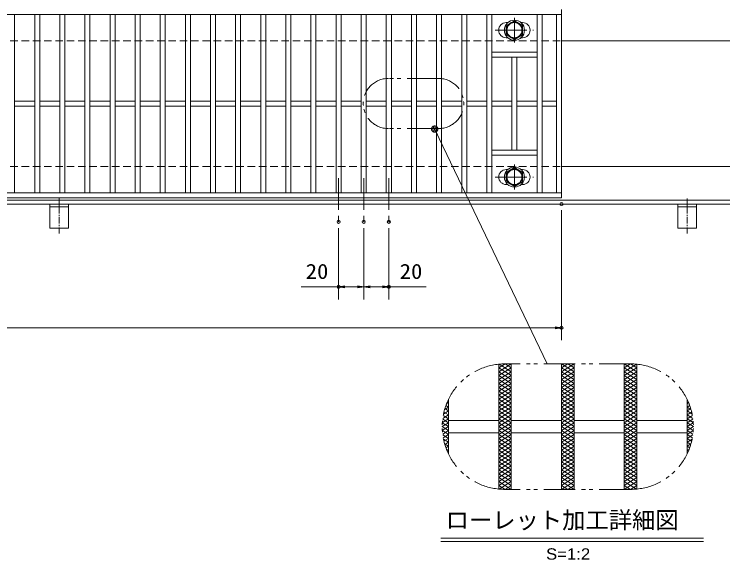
# Model space of a CAD drawing. Units: millimetres, scale not verified. Extents: x -1050 to 1050, y -742 to 742.
# Drawn here: x -231 to 333, y 44 to 479 of the extents above; entities that cross this region are included whole.
import ezdxf
from ezdxf.enums import TextEntityAlignment as Align

# ---------------------------------------------------------------- set-up
doc = ezdxf.new("R2010")
doc.units = ezdxf.units.MM
doc.header["$LTSCALE"] = 5
doc.header["$PDMODE"] = 32
doc.header["$PDSIZE"] = 2.5
for name, pattern in [('CHAIN1', [8, 5, -1, 1, -1]), ('DASHED1', [1.8, 1.2, -0.6]), ('DOUBLE_CHAIN1', [8.8, 5, -1, 0.6, -0.6, 0.6, -1])]:
    doc.linetypes.add(name, pattern=pattern)
for name, color, linetype, lineweight in [('0-1_寸法注釈', 2, 'Continuous', 9), ('0-2_蓋', 5, 'Continuous', 9), ('0-3_0', 2, 'Continuous', 9), ('0-4_DEFPOINTS', 134, 'Continuous', 9), ('0-5_ハッチング', 4, 'Continuous', 9), ('0-6_想像線', 134, 'DOUBLE_CHAIN1', 9), ('0-7_中心線', 6, 'CHAIN1', 9), ('0-8_締付部品', 7, 'Continuous', 9), ('0-9_枠', 7, 'Continuous', 9), ('0-A_溝開口', 4, 'DASHED1', 9), ('0-B_アンカー', 7, 'Continuous', 9)]:
    doc.layers.add(name, color=color, linetype=linetype, lineweight=lineweight)
doc.styles.add('HG丸ｺﾞｼｯｸM-PRO', font='')
doc.styles.add('ＭＳ ゴシック', font='')
doc.styles.get('HG丸ｺﾞｼｯｸM-PRO').set_extended_font_data('HG丸ｺﾞｼｯｸM-PRO')
doc.styles.get('ＭＳ ゴシック').set_extended_font_data('MS Gothic')

# ---------------------------------------------------------------- blocks, each defined once
blk = doc.blocks.new('_OPEN')
at = {"layer": '0-3_0'}
blk.add_line((0, 0), (-5, 0), dxfattribs=at)
blk.add_lwpolyline([(-5, 0.833), (0, 0), (-5, -0.833)], dxfattribs=at)
blk = doc.blocks.new('A$C5D7C781A')
at = {"layer": '0-B_アンカー'}
for p, q in [((0, 118.78), (0, 22.26)), ((0, 118.78), (75, 118.78)), ((75, 118.78), (75, 22.26)), ((75, 33.76), (0, 33.76)), ((0, 22.26), (75, 22.26))]:
    blk.add_line(p, q, dxfattribs=at)
at = {"layer": '0-B_アンカー', "color": 6, "linetype": 'CHAIN1'}
blk.add_line((37.5, 140.11), (37.5, 0), dxfattribs=at)
blk = doc.blocks.new('_Dot')
at = {"layer": '0-3_0'}
for p, q in [((-2.5, 0), (-5, 0)), ((2.445, 0.5), (-2.445, 0.5)), ((1.997, 1.5), (-1.997, 1.5)), ((2.289, -0.995), (-2.289, -0.995)), ((1.499, -1.995), (-1.499, -1.995))]:
    blk.add_line(p, q, dxfattribs=at)
for points in [[(2.5, 0), (2.48, 0.313), (2.421, 0.622), (2.324, 0.92), (2.191, 1.204), (2.023, 1.469), (1.822, 1.711), (1.594, 1.926), (1.34, 2.111), (1.064, 2.262), (0.773, 2.378), (0.468, 2.456), (0.157, 2.495), (-0.157, 2.495), (-0.468, 2.456), (-0.773, 2.378), (-1.064, 2.262), (-1.34, 2.111), (-1.594, 1.926), (-1.822, 1.711), (-2.023, 1.469), (-2.191, 1.204), (-2.324, 0.92), (-2.421, 0.622), (-2.48, 0.313), (-2.5, 0), (0, 0)], [(-2.5, 0), (-2.48, -0.313), (-2.421, -0.622), (-2.324, -0.92), (-2.191, -1.204), (-2.023, -1.469), (-1.822, -1.711), (-1.594, -1.926), (-1.34, -2.111), (-1.064, -2.262), (-0.773, -2.378), (-0.468, -2.456), (-0.157, -2.495), (0.157, -2.495), (0.468, -2.456), (0.773, -2.378), (1.064, -2.262), (1.34, -2.111), (1.594, -1.926), (1.822, -1.711), (2.023, -1.469), (2.191, -1.204), (2.324, -0.92), (2.421, -0.622), (2.48, -0.313), (2.5, 0), (0, 0)]]:
    blk.add_lwpolyline(points, close=True, dxfattribs=at)

msp = doc.modelspace()

# ---------------------------------------------------------------- linework, layer by layer
at = {"layer": '0-1_寸法注釈'}
for p, q in [((193.136, 200.159), (103.978, 386.268)), ((204.55, 322.475), (204.55, 218.953)), ((27.05, 308.328), (27.05, 251.522)), ((47.05, 308.328), (47.05, 251.522)), ((47.05, 308.328), (47.05, 251.522)), ((67.05, 308.328), (67.05, 251.522)), ((27.05, 261.522), (-2.797, 261.522)), ((42.05, 261.522), (32.05, 261.522)), ((52.05, 261.522), (62.05, 261.522)), ((67.05, 261.522), (96.897, 261.522)), ((-785.45, 228.953), (199.55, 228.953)), ((108.505, 61.249), (317.544, 61.249)), ((108.505, 58.749), (317.544, 58.749))]:
    msp.add_line(p, q, dxfattribs=at)
at = {"layer": '0-2_蓋'}
for p, q in [((204.55, 332.475), (204.55, 482.475)), ((204.55, 478.475), (-790.45, 478.475)), ((-230.95, 478.475), (-230.95, 336.475)), ((-214.95, 478.475), (-214.95, 336.475)), ((-210.95, 478.475), (-210.95, 336.475)), ((-194.95, 478.475), (-194.95, 336.475)), ((-190.95, 478.475), (-190.95, 336.475)), ((-174.95, 478.475), (-174.95, 336.475)), ((-170.95, 478.475), (-170.95, 336.475)), ((-154.95, 478.475), (-154.95, 336.475)), ((-150.95, 478.475), (-150.95, 336.475)), ((-134.95, 478.475), (-134.95, 336.475)), ((-130.95, 478.475), (-130.95, 336.475)), ((-114.95, 478.475), (-114.95, 336.475)), ((-110.95, 478.475), (-110.95, 336.475)), ((-94.95, 478.475), (-94.95, 336.475)), ((-90.95, 478.475), (-90.95, 336.475)), ((-74.95, 478.475), (-74.95, 336.475)), ((-70.95, 478.475), (-70.95, 336.475)), ((-54.95, 478.475), (-54.95, 336.475)), ((-50.95, 478.475), (-50.95, 336.475)), ((-34.95, 478.475), (-34.95, 336.475)), ((-30.95, 478.475), (-30.95, 336.475)), ((-14.95, 478.475), (-14.95, 336.475)), ((-10.95, 478.475), (-10.95, 336.475)), ((5.05, 478.475), (5.05, 336.475)), ((9.05, 478.475), (9.05, 336.475)), ((25.05, 478.475), (25.05, 336.475)), ((29.05, 478.475), (29.05, 336.475)), ((45.05, 478.475), (45.05, 336.475)), ((49.05, 478.475), (49.05, 336.475)), ((65.05, 478.475), (65.05, 336.475)), ((69.05, 478.475), (69.05, 336.475)), ((85.05, 478.475), (85.05, 336.475)), ((89.05, 478.475), (89.05, 336.475)), ((105.05, 478.475), (105.05, 336.475)), ((109.05, 478.475), (109.05, 336.475)), ((125.05, 478.475), (125.05, 336.475)), ((129.05, 478.475), (129.05, 336.475)), ((145.05, 478.475), (145.05, 336.475)), ((149.05, 478.475), (149.05, 336.475)), ((185.05, 478.475), (185.05, 336.475)), ((189.05, 478.475), (189.05, 336.475)), ((200.55, 336.475), (200.55, 478.475)), ((160.55, 471.978), (161.762, 471.978)), ((172.338, 471.978), (173.55, 471.978)), ((160.55, 459.978), (161.755, 459.978)), ((172.345, 459.978), (173.55, 459.978)), ((185.05, 448.475), (149.05, 448.475)), ((185.05, 444.475), (149.05, 444.475)), ((165.05, 444.475), (165.05, 370.475)), ((169.05, 444.475), (169.05, 370.475)), ((-214.95, 409.475), (-230.95, 409.475)), ((-194.95, 409.475), (-210.95, 409.475)), ((-174.95, 409.475), (-190.95, 409.475)), ((-154.95, 409.475), (-170.95, 409.475)), ((-134.95, 409.475), (-150.95, 409.475)), ((-114.95, 409.475), (-130.95, 409.475)), ((-94.95, 409.475), (-110.95, 409.475)), ((-74.95, 409.475), (-90.95, 409.475)), ((-54.95, 409.475), (-70.95, 409.475)), ((-34.95, 409.475), (-50.95, 409.475)), ((-14.95, 409.475), (-30.95, 409.475)), ((5.05, 409.475), (-10.95, 409.475)), ((25.05, 409.475), (9.05, 409.475)), ((45.05, 409.475), (29.05, 409.475)), ((65.05, 409.475), (49.05, 409.475)), ((85.05, 409.475), (69.05, 409.475)), ((105.05, 409.475), (89.05, 409.475)), ((125.05, 409.475), (109.05, 409.475)), ((145.05, 409.475), (129.05, 409.475)), ((165.05, 409.475), (149.05, 409.475)), ((185.05, 409.475), (169.05, 409.475)), ((200.55, 409.475), (189.05, 409.475)), ((-214.95, 405.475), (-230.95, 405.475)), ((-194.95, 405.475), (-210.95, 405.475)), ((-174.95, 405.475), (-190.95, 405.475)), ((-154.95, 405.475), (-170.95, 405.475)), ((-134.95, 405.475), (-150.95, 405.475)), ((-114.95, 405.475), (-130.95, 405.475)), ((-94.95, 405.475), (-110.95, 405.475)), ((-74.95, 405.475), (-90.95, 405.475)), ((-54.95, 405.475), (-70.95, 405.475)), ((-34.95, 405.475), (-50.95, 405.475)), ((-14.95, 405.475), (-30.95, 405.475)), ((5.05, 405.475), (-10.95, 405.475)), ((25.05, 405.475), (9.05, 405.475)), ((45.05, 405.475), (29.05, 405.475)), ((65.05, 405.475), (49.05, 405.475)), ((85.05, 405.475), (69.05, 405.475)), ((105.05, 405.475), (89.05, 405.475)), ((125.05, 405.475), (109.05, 405.475)), ((145.05, 405.475), (129.05, 405.475)), ((165.05, 405.475), (149.05, 405.475)), ((185.05, 405.475), (169.05, 405.475)), ((200.55, 405.475), (189.05, 405.475)), ((185.05, 370.475), (149.05, 370.475)), ((185.05, 366.475), (149.05, 366.475)), ((160.55, 354.972), (161.755, 354.972)), ((172.345, 354.972), (173.55, 354.972)), ((160.55, 342.972), (161.762, 342.972)), ((172.338, 342.972), (173.55, 342.972)), ((-790.45, 336.475), (204.55, 336.475)), ((-790.45, 332.475), (204.55, 332.475)), ((154.55, 199.908), (154.55, 100.41)), ((154.55, 199.908), (154.55, 100.41)), ((164.55, 200.159), (164.55, 100.159)), ((164.55, 200.159), (164.55, 100.159)), ((204.55, 200.159), (204.55, 100.159)), ((204.55, 200.159), (204.55, 100.159)), ((214.55, 200.159), (214.55, 100.159)), ((214.55, 200.159), (214.55, 100.159)), ((254.55, 200.159), (254.55, 100.159)), ((254.55, 200.159), (254.55, 100.159)), ((264.55, 199.908), (264.55, 100.41)), ((264.55, 199.908), (264.55, 100.41)), ((114.55, 171.954), (114.55, 128.365)), ((114.55, 171.954), (114.55, 128.365)), ((304.55, 171.954), (304.55, 128.365)), ((304.55, 171.954), (304.55, 128.365)), ((114.55, 155.159), (154.55, 155.159)), ((164.55, 155.159), (204.55, 155.159)), ((214.55, 155.159), (254.55, 155.159)), ((264.55, 155.159), (304.55, 155.159)), ((114.55, 145.159), (154.55, 145.159)), ((164.55, 145.159), (204.55, 145.159)), ((214.55, 145.159), (254.55, 145.159)), ((264.55, 145.159), (304.55, 145.159))]:
    msp.add_line(p, q, dxfattribs=at)
for centre, start, end in [((160.55, 465.978), 90, 270), ((173.55, 465.978), 270, 90), ((160.55, 348.972), 90, 270), ((173.55, 348.972), 270, 90)]:
    msp.add_arc(centre, 6, start, end, dxfattribs=at)
at = {"layer": '0-4_DEFPOINTS'}
for p in [(204.55, 327.475), (27.05, 313.328), (47.05, 313.328), (67.05, 313.328), (27.05, 261.522), (67.05, 261.522), (204.55, 228.953)]:
    msp.add_point(p, dxfattribs=at)
at = {"layer": '0-5_ハッチング'}
for p, q in [((154.55, 193.909), (164.55, 200.159)), ((154.55, 197.034), (159.55, 200.159)), ((154.897, 199.942), (164.55, 193.909)), ((159.55, 200.159), (164.55, 197.034)), ((204.55, 193.909), (214.55, 200.159)), ((204.55, 200.159), (214.55, 193.909)), ((204.55, 197.034), (209.55, 200.159)), ((209.55, 200.159), (214.55, 197.034)), ((254.55, 200.159), (264.55, 193.909)), ((254.55, 197.034), (259.55, 200.159)), ((254.55, 193.909), (264.203, 199.942)), ((259.55, 200.159), (264.55, 197.034)), ((154.55, 190.784), (164.55, 197.034)), ((154.55, 197.034), (164.55, 190.784)), ((154.55, 187.659), (164.55, 193.909)), ((154.55, 193.909), (164.55, 187.659)), ((204.55, 190.784), (214.55, 197.034)), ((204.55, 197.034), (214.55, 190.784)), ((204.55, 187.659), (214.55, 193.909)), ((204.55, 193.909), (214.55, 187.659)), ((254.55, 190.784), (264.55, 197.034)), ((254.55, 197.034), (264.55, 190.784)), ((254.55, 187.659), (264.55, 193.909)), ((254.55, 193.909), (264.55, 187.659)), ((154.55, 184.534), (164.55, 190.784)), ((154.55, 190.784), (164.55, 184.534)), ((154.55, 187.659), (164.55, 181.409)), ((154.55, 181.409), (164.55, 187.659)), ((204.55, 184.534), (214.55, 190.784)), ((204.55, 190.784), (214.55, 184.534)), ((204.55, 187.659), (214.55, 181.409)), ((204.55, 181.409), (214.55, 187.659)), ((254.55, 184.534), (264.55, 190.784)), ((254.55, 190.784), (264.55, 184.534)), ((254.55, 187.659), (264.55, 181.409)), ((254.55, 181.409), (264.55, 187.659)), ((154.55, 184.534), (164.55, 178.284)), ((154.55, 178.284), (164.55, 184.534)), ((154.55, 181.409), (164.55, 175.159)), ((154.55, 175.159), (164.55, 181.409)), ((204.55, 184.534), (214.55, 178.284)), ((204.55, 178.284), (214.55, 184.534)), ((204.55, 181.409), (214.55, 175.159)), ((204.55, 175.159), (214.55, 181.409)), ((254.55, 184.534), (264.55, 178.284)), ((254.55, 178.284), (264.55, 184.534)), ((254.55, 181.409), (264.55, 175.159)), ((254.55, 175.159), (264.55, 181.409)), ((154.55, 178.284), (164.55, 172.034)), ((154.55, 172.034), (164.55, 178.284)), ((154.55, 175.159), (164.55, 168.909)), ((154.55, 168.909), (164.55, 175.159)), ((204.55, 178.284), (214.55, 172.034)), ((204.55, 172.034), (214.55, 178.284)), ((204.55, 175.159), (214.55, 168.909)), ((204.55, 168.909), (214.55, 175.159)), ((254.55, 178.284), (264.55, 172.034)), ((254.55, 172.034), (264.55, 178.284)), ((254.55, 175.159), (264.55, 168.909)), ((254.55, 168.909), (264.55, 175.159)), ((113.476, 169.58), (114.55, 168.909)), ((154.55, 172.034), (164.55, 165.784)), ((154.55, 165.784), (164.55, 172.034)), ((204.55, 172.034), (214.55, 165.784)), ((204.55, 165.784), (214.55, 172.034)), ((254.55, 172.034), (264.55, 165.784)), ((254.55, 165.784), (264.55, 172.034)), ((304.55, 168.909), (305.624, 169.58)), ((111.462, 163.854), (114.55, 165.784)), ((111.643, 164.476), (114.55, 162.659)), ((112.496, 167.068), (114.55, 165.784)), ((112.762, 167.792), (114.55, 168.909)), ((154.55, 162.659), (164.55, 168.909)), ((154.55, 168.909), (164.55, 162.659)), ((154.55, 159.534), (164.55, 165.784)), ((154.55, 165.784), (164.55, 159.534)), ((204.55, 162.659), (214.55, 168.909)), ((204.55, 168.909), (214.55, 162.659)), ((204.55, 159.534), (214.55, 165.784)), ((204.55, 165.784), (214.55, 159.534)), ((254.55, 162.659), (264.55, 168.909)), ((254.55, 168.909), (264.55, 162.659)), ((254.55, 159.534), (264.55, 165.784)), ((254.55, 165.784), (264.55, 159.534)), ((304.55, 168.909), (306.338, 167.792)), ((304.55, 165.784), (306.604, 167.068)), ((304.55, 165.784), (307.638, 163.854)), ((304.55, 162.659), (307.457, 164.476)), ((109.976, 156.676), (114.55, 159.534)), ((110.345, 159.037), (114.55, 156.409)), ((110.562, 160.166), (114.55, 162.659)), ((110.924, 161.8), (114.55, 159.534)), ((154.55, 156.409), (164.55, 162.659)), ((154.55, 162.659), (164.55, 156.409)), ((154.55, 153.284), (164.55, 159.534)), ((154.55, 159.534), (164.55, 153.284)), ((204.55, 156.409), (214.55, 162.659)), ((204.55, 162.659), (214.55, 156.409)), ((204.55, 153.284), (214.55, 159.534)), ((204.55, 159.534), (214.55, 153.284)), ((254.55, 156.409), (264.55, 162.659)), ((254.55, 162.659), (264.55, 156.409)), ((254.55, 153.284), (264.55, 159.534)), ((254.55, 159.534), (264.55, 153.284)), ((304.55, 162.659), (308.538, 160.166)), ((304.55, 159.534), (308.176, 161.8)), ((304.55, 159.534), (309.124, 156.676)), ((304.55, 156.409), (308.755, 159.037)), ((109.55, 150.159), (114.55, 153.284)), ((109.644, 153.225), (114.55, 150.159)), ((109.652, 153.348), (114.55, 156.409)), ((109.914, 156.182), (114.55, 153.284)), ((154.55, 150.159), (164.55, 156.409)), ((154.55, 156.409), (164.55, 150.159)), ((154.55, 147.034), (164.55, 153.284)), ((154.55, 153.284), (164.55, 147.034)), ((204.55, 150.159), (214.55, 156.409)), ((204.55, 156.409), (214.55, 150.159)), ((204.55, 147.034), (214.55, 153.284)), ((204.55, 153.284), (214.55, 147.034)), ((254.55, 150.159), (264.55, 156.409)), ((254.55, 156.409), (264.55, 150.159)), ((254.55, 147.034), (264.55, 153.284)), ((254.55, 153.284), (264.55, 147.034)), ((304.55, 156.409), (309.448, 153.348)), ((304.55, 153.284), (309.186, 156.182)), ((304.55, 153.284), (309.55, 150.159)), ((304.55, 150.159), (309.456, 153.225)), ((109.55, 150.159), (114.55, 147.034)), ((109.644, 147.093), (114.55, 150.159)), ((109.652, 146.97), (114.55, 143.909)), ((109.914, 144.137), (114.55, 147.034)), ((154.55, 143.909), (164.55, 150.159)), ((154.55, 150.159), (164.55, 143.909)), ((154.55, 140.784), (164.55, 147.034)), ((154.55, 147.034), (164.55, 140.784)), ((204.55, 143.909), (214.55, 150.159)), ((204.55, 150.159), (214.55, 143.909)), ((204.55, 140.784), (214.55, 147.034)), ((204.55, 147.034), (214.55, 140.784)), ((254.55, 143.909), (264.55, 150.159)), ((254.55, 150.159), (264.55, 143.909)), ((254.55, 140.784), (264.55, 147.034)), ((254.55, 147.034), (264.55, 140.784)), ((304.55, 147.034), (309.55, 150.159)), ((304.55, 150.159), (309.456, 147.093)), ((304.55, 147.034), (309.186, 144.137)), ((304.55, 143.909), (309.448, 146.97)), ((109.976, 143.643), (114.55, 140.784)), ((110.345, 141.281), (114.55, 143.909)), ((154.55, 137.659), (164.55, 143.909)), ((154.55, 143.909), (164.55, 137.659)), ((204.55, 137.659), (214.55, 143.909)), ((204.55, 143.909), (214.55, 137.659)), ((254.55, 137.659), (264.55, 143.909)), ((254.55, 143.909), (264.55, 137.659)), ((304.55, 143.909), (308.755, 141.281)), ((304.55, 140.784), (309.124, 143.643)), ((110.562, 140.152), (114.55, 137.659)), ((110.924, 138.518), (114.55, 140.784)), ((111.462, 136.464), (114.55, 134.534)), ((111.643, 135.843), (114.55, 137.659)), ((154.55, 134.534), (164.55, 140.784)), ((154.55, 140.784), (164.55, 134.534)), ((154.55, 131.409), (164.55, 137.659)), ((154.55, 137.659), (164.55, 131.409)), ((204.55, 134.534), (214.55, 140.784)), ((204.55, 140.784), (214.55, 134.534)), ((204.55, 131.409), (214.55, 137.659)), ((204.55, 137.659), (214.55, 131.409)), ((254.55, 134.534), (264.55, 140.784)), ((254.55, 140.784), (264.55, 134.534)), ((254.55, 131.409), (264.55, 137.659)), ((254.55, 137.659), (264.55, 131.409)), ((304.55, 140.784), (308.176, 138.518)), ((304.55, 137.659), (308.538, 140.152)), ((304.55, 137.659), (307.457, 135.843)), ((304.55, 134.534), (307.638, 136.464)), ((112.496, 133.25), (114.55, 134.534)), ((112.762, 132.526), (114.55, 131.409)), ((113.476, 130.738), (114.55, 131.409)), ((154.55, 128.284), (164.55, 134.534)), ((154.55, 134.534), (164.55, 128.284)), ((154.55, 125.159), (164.55, 131.409)), ((154.55, 131.409), (164.55, 125.159)), ((204.55, 128.284), (214.55, 134.534)), ((204.55, 134.534), (214.55, 128.284)), ((204.55, 125.159), (214.55, 131.409)), ((204.55, 131.409), (214.55, 125.159)), ((254.55, 128.284), (264.55, 134.534)), ((254.55, 134.534), (264.55, 128.284)), ((254.55, 125.159), (264.55, 131.409)), ((254.55, 131.409), (264.55, 125.159)), ((304.55, 134.534), (306.604, 133.25)), ((304.55, 131.409), (306.338, 132.526)), ((304.55, 131.409), (305.624, 130.738)), ((154.55, 128.284), (164.55, 122.034)), ((154.55, 122.034), (164.55, 128.284)), ((154.55, 125.159), (164.55, 118.909)), ((154.55, 118.909), (164.55, 125.159)), ((204.55, 128.284), (214.55, 122.034)), ((204.55, 122.034), (214.55, 128.284)), ((204.55, 125.159), (214.55, 118.909)), ((204.55, 118.909), (214.55, 125.159)), ((254.55, 128.284), (264.55, 122.034)), ((254.55, 122.034), (264.55, 128.284)), ((254.55, 125.159), (264.55, 118.909)), ((254.55, 118.909), (264.55, 125.159)), ((154.55, 122.034), (164.55, 115.784)), ((154.55, 115.784), (164.55, 122.034)), ((154.55, 118.909), (164.55, 112.659)), ((154.55, 112.659), (164.55, 118.909)), ((204.55, 122.034), (214.55, 115.784)), ((204.55, 115.784), (214.55, 122.034)), ((204.55, 118.909), (214.55, 112.659)), ((204.55, 112.659), (214.55, 118.909)), ((254.55, 122.034), (264.55, 115.784)), ((254.55, 115.784), (264.55, 122.034)), ((254.55, 118.909), (264.55, 112.659)), ((254.55, 112.659), (264.55, 118.909)), ((154.55, 115.784), (164.55, 109.534)), ((154.55, 109.534), (164.55, 115.784)), ((204.55, 115.784), (214.55, 109.534)), ((204.55, 109.534), (214.55, 115.784)), ((254.55, 115.784), (264.55, 109.534)), ((254.55, 109.534), (264.55, 115.784)), ((154.55, 112.659), (164.55, 106.409)), ((154.55, 106.409), (164.55, 112.659)), ((154.55, 109.534), (164.55, 103.284)), ((154.55, 103.284), (164.55, 109.534)), ((204.55, 112.659), (214.55, 106.409)), ((204.55, 106.409), (214.55, 112.659)), ((204.55, 109.534), (214.55, 103.284)), ((204.55, 103.284), (214.55, 109.534)), ((254.55, 112.659), (264.55, 106.409)), ((254.55, 106.409), (264.55, 112.659)), ((254.55, 109.534), (264.55, 103.284)), ((254.55, 103.284), (264.55, 109.534)), ((154.55, 106.409), (164.55, 100.159)), ((154.55, 103.284), (159.55, 100.159)), ((154.897, 100.376), (164.55, 106.409)), ((159.55, 100.159), (164.55, 103.284)), ((204.55, 106.409), (214.55, 100.159)), ((204.55, 100.159), (214.55, 106.409)), ((204.55, 103.284), (209.55, 100.159)), ((209.55, 100.159), (214.55, 103.284)), ((254.55, 106.409), (264.203, 100.376)), ((254.55, 100.159), (264.55, 106.409)), ((254.55, 103.284), (259.55, 100.159)), ((259.55, 100.159), (264.55, 103.284))]:
    msp.add_line(p, q, dxfattribs=at)
at = {"layer": '0-6_想像線'}
for p, q in [((106.692, 427.558), (66.692, 427.558)), ((106.692, 387.558), (66.692, 387.558)), ((259.55, 200.159), (159.55, 200.159)), ((259.55, 100.159), (159.55, 100.159))]:
    msp.add_line(p, q, dxfattribs=at)
for centre, radius, start, end in [((66.692, 407.558), 20, 90, 270), ((106.692, 407.558), 20, 270, 90), ((159.55, 150.159), 50, 90, 270), ((259.55, 150.159), 50, 270, 90)]:
    msp.add_arc(centre, radius, start, end, dxfattribs=at)
at = {"layer": '0-7_中心線'}
for p, q in [((167.05, 475.871), (167.05, 456.085)), ((151.804, 465.978), (182.296, 465.978)), ((167.05, 339.079), (167.05, 358.865)), ((27.05, 347.969), (27.05, 313.328)), ((47.05, 347.969), (47.05, 313.328)), ((67.05, 347.969), (67.05, 313.328)), ((151.804, 348.972), (182.296, 348.972))]:
    msp.add_line(p, q, dxfattribs=at)
at = {"layer": '0-8_締付部品'}
for p, q in [((160.55, 469.731), (167.05, 473.483)), ((160.55, 462.225), (160.55, 469.731)), ((167.05, 458.472), (160.55, 462.225)), ((173.55, 462.225), (167.05, 458.472)), ((173.55, 352.725), (167.05, 356.478)), ((173.55, 345.219), (173.55, 352.725)), ((160.55, 345.219), (167.05, 341.467)), ((167.05, 341.467), (173.55, 345.219))]:
    msp.add_line(p, q, dxfattribs=at)
for points in [[(167.05, 473.483), (173.55, 469.731), (173.55, 462.225)], [(167.05, 356.478), (160.55, 352.725), (160.55, 345.219)]]:
    msp.add_lwpolyline(points, dxfattribs=at)
for centre, radius in [((167.05, 465.975), 8), ((167.05, 465.978), 6.5), ((167.05, 465.978), 5.993), ((167.05, 348.975), 8), ((167.05, 348.972), 6.5), ((167.05, 348.972), 5.993)]:
    msp.add_circle(centre, radius, dxfattribs=at)
at = {"layer": '0-9_枠'}
for p, q in [((204.55, 457.475), (409.55, 457.475)), ((204.55, 357.475), (409.55, 357.475)), ((-795.45, 327.475), (409.55, 327.475)), ((-792.45, 330.475), (411.386, 330.475))]:
    msp.add_line(p, q, dxfattribs=at)
at = {"layer": '0-A_溝開口'}
for p, q in [((-765.45, 457.475), (204.55, 457.475)), ((-765.45, 357.475), (204.55, 357.475))]:
    msp.add_line(p, q, dxfattribs=at)

# ---------------------------------------------------------------- block references
at = {"layer": '0-1_寸法注釈'}
for name, p, rotation in [('_Dot', (103.546, 387.17), 115.59735), ('_OPEN', (27.05, 261.522), 180), ('_OPEN', (47.05, 261.522), 180)]:
    msp.add_blockref(name, p, dxfattribs=dict(at, rotation=rotation))
for p in [(47.05, 261.522), (67.05, 261.522), (204.55, 228.953)]:
    msp.add_blockref('_OPEN', p, dxfattribs=at)
at = {"layer": '0-B_アンカー', "xscale": -0.2, "yscale": 0.2, "rotation": 180}
for p in [(-202.95, 331.927), (297.05, 331.927)]:
    msp.add_blockref('A$C5D7C781A', p, dxfattribs=at)

# ---------------------------------------------------------------- texts
at = {"layer": '0-1_寸法注釈', "color": 7, "width": 1.1}
for s, height, style, p in [('20', 12.02, 'ＭＳ ゴシック', (0.893, 264.209)), ('20', 12.02, 'ＭＳ ゴシック', (75.74, 264.209)), ('S=1:2', 9.054, 'HG丸ｺﾞｼｯｸM-PRO', (192.217, 41.453))]:
    msp.add_text(s, height=height, dxfattribs=dict(at, style=style)).set_placement(p, align=Align.BOTTOM_LEFT)
at = {"layer": '0-1_寸法注釈', "color": 7, "style": 'HG丸ｺﾞｼｯｸM-PRO'}
msp.add_text('ローレット加工詳細図', height=13.6, dxfattribs=at).set_placement((112.318, 64.821), align=Align.BOTTOM_LEFT)

doc.saveas('drawing.dxf')
